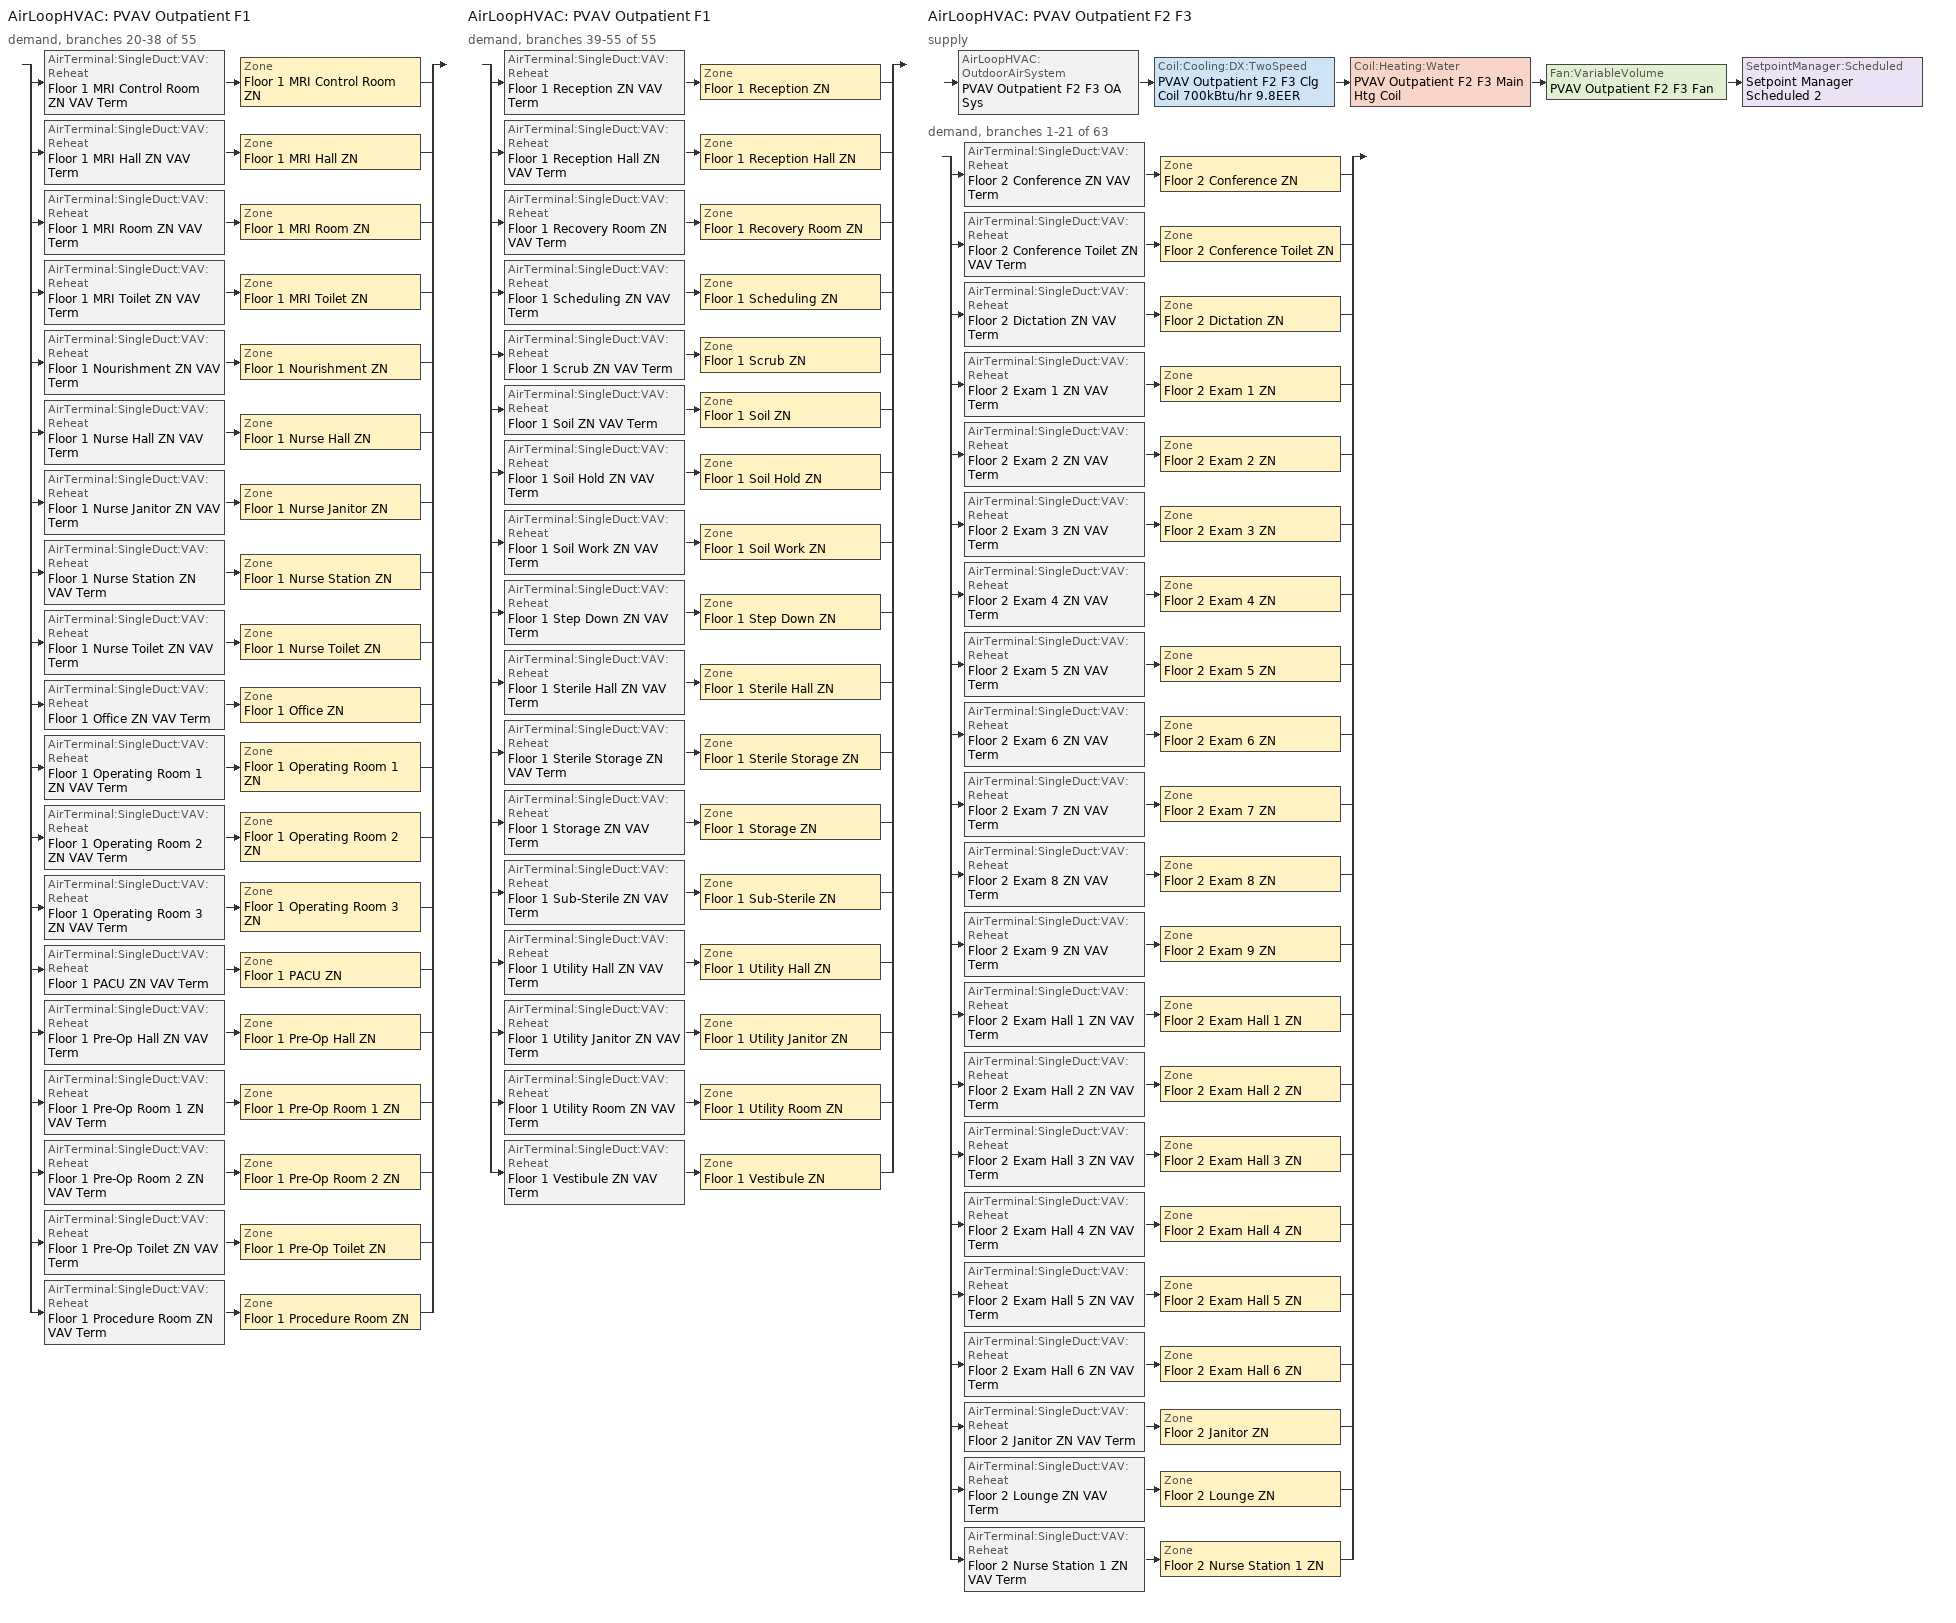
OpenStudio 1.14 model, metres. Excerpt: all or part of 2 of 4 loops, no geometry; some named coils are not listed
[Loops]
AirLoopHVAC 'PVAV Outpatient F1'
 demand, branches 20-38 of 55: split
  | AirTerminal:SingleDuct:VAV:Reheat 'Floor 1 MRI Control Room ZN VAV Term' > Zone 'Floor 1 MRI Control Room ZN'
  | AirTerminal:SingleDuct:VAV:Reheat 'Floor 1 MRI Hall ZN VAV Term' > Zone 'Floor 1 MRI Hall ZN'
  | AirTerminal:SingleDuct:VAV:Reheat 'Floor 1 MRI Room ZN VAV Term' > Zone 'Floor 1 MRI Room ZN'
  | AirTerminal:SingleDuct:VAV:Reheat 'Floor 1 MRI Toilet ZN VAV Term' > Zone 'Floor 1 MRI Toilet ZN'
  | AirTerminal:SingleDuct:VAV:Reheat 'Floor 1 Nourishment ZN VAV Term' > Zone 'Floor 1 Nourishment ZN'
  | AirTerminal:SingleDuct:VAV:Reheat 'Floor 1 Nurse Hall ZN VAV Term' > Zone 'Floor 1 Nurse Hall ZN'
  | AirTerminal:SingleDuct:VAV:Reheat 'Floor 1 Nurse Janitor ZN VAV Term' > Zone 'Floor 1 Nurse Janitor ZN'
  | AirTerminal:SingleDuct:VAV:Reheat 'Floor 1 Nurse Station ZN VAV Term' > Zone 'Floor 1 Nurse Station ZN'
  | AirTerminal:SingleDuct:VAV:Reheat 'Floor 1 Nurse Toilet ZN VAV Term' > Zone 'Floor 1 Nurse Toilet ZN'
  | AirTerminal:SingleDuct:VAV:Reheat 'Floor 1 Office ZN VAV Term' > Zone 'Floor 1 Office ZN'
  | AirTerminal:SingleDuct:VAV:Reheat 'Floor 1 Operating Room 1 ZN VAV Term' > Zone 'Floor 1 Operating Room 1 ZN'
  | AirTerminal:SingleDuct:VAV:Reheat 'Floor 1 Operating Room 2 ZN VAV Term' > Zone 'Floor 1 Operating Room 2 ZN'
  | AirTerminal:SingleDuct:VAV:Reheat 'Floor 1 Operating Room 3 ZN VAV Term' > Zone 'Floor 1 Operating Room 3 ZN'
  | AirTerminal:SingleDuct:VAV:Reheat 'Floor 1 PACU ZN VAV Term' > Zone 'Floor 1 PACU ZN'
  | AirTerminal:SingleDuct:VAV:Reheat 'Floor 1 Pre-Op Hall ZN VAV Term' > Zone 'Floor 1 Pre-Op Hall ZN'
  | AirTerminal:SingleDuct:VAV:Reheat 'Floor 1 Pre-Op Room 1 ZN VAV Term' > Zone 'Floor 1 Pre-Op Room 1 ZN'
  | AirTerminal:SingleDuct:VAV:Reheat 'Floor 1 Pre-Op Room 2 ZN VAV Term' > Zone 'Floor 1 Pre-Op Room 2 ZN'
  | AirTerminal:SingleDuct:VAV:Reheat 'Floor 1 Pre-Op Toilet ZN VAV Term' > Zone 'Floor 1 Pre-Op Toilet ZN'
  | AirTerminal:SingleDuct:VAV:Reheat 'Floor 1 Procedure Room ZN VAV Term' > Zone 'Floor 1 Procedure Room ZN'
AirLoopHVAC 'PVAV Outpatient F1'
 demand, branches 39-55 of 55: split
  | AirTerminal:SingleDuct:VAV:Reheat 'Floor 1 Reception ZN VAV Term' > Zone 'Floor 1 Reception ZN'
  | AirTerminal:SingleDuct:VAV:Reheat 'Floor 1 Reception Hall ZN VAV Term' > Zone 'Floor 1 Reception Hall ZN'
  | AirTerminal:SingleDuct:VAV:Reheat 'Floor 1 Recovery Room ZN VAV Term' > Zone 'Floor 1 Recovery Room ZN'
  | AirTerminal:SingleDuct:VAV:Reheat 'Floor 1 Scheduling ZN VAV Term' > Zone 'Floor 1 Scheduling ZN'
  | AirTerminal:SingleDuct:VAV:Reheat 'Floor 1 Scrub ZN VAV Term' > Zone 'Floor 1 Scrub ZN'
  | AirTerminal:SingleDuct:VAV:Reheat 'Floor 1 Soil ZN VAV Term' > Zone 'Floor 1 Soil ZN'
  | AirTerminal:SingleDuct:VAV:Reheat 'Floor 1 Soil Hold ZN VAV Term' > Zone 'Floor 1 Soil Hold ZN'
  | AirTerminal:SingleDuct:VAV:Reheat 'Floor 1 Soil Work ZN VAV Term' > Zone 'Floor 1 Soil Work ZN'
  | AirTerminal:SingleDuct:VAV:Reheat 'Floor 1 Step Down ZN VAV Term' > Zone 'Floor 1 Step Down ZN'
  | AirTerminal:SingleDuct:VAV:Reheat 'Floor 1 Sterile Hall ZN VAV Term' > Zone 'Floor 1 Sterile Hall ZN'
  | AirTerminal:SingleDuct:VAV:Reheat 'Floor 1 Sterile Storage ZN VAV Term' > Zone 'Floor 1 Sterile Storage ZN'
  | AirTerminal:SingleDuct:VAV:Reheat 'Floor 1 Storage ZN VAV Term' > Zone 'Floor 1 Storage ZN'
  | AirTerminal:SingleDuct:VAV:Reheat 'Floor 1 Sub-Sterile ZN VAV Term' > Zone 'Floor 1 Sub-Sterile ZN'
  | AirTerminal:SingleDuct:VAV:Reheat 'Floor 1 Utility Hall ZN VAV Term' > Zone 'Floor 1 Utility Hall ZN'
  | AirTerminal:SingleDuct:VAV:Reheat 'Floor 1 Utility Janitor ZN VAV Term' > Zone 'Floor 1 Utility Janitor ZN'
  | AirTerminal:SingleDuct:VAV:Reheat 'Floor 1 Utility Room ZN VAV Term' > Zone 'Floor 1 Utility Room ZN'
  | AirTerminal:SingleDuct:VAV:Reheat 'Floor 1 Vestibule ZN VAV Term' > Zone 'Floor 1 Vestibule ZN'
AirLoopHVAC 'PVAV Outpatient F2 F3'
 supply: AirLoopHVAC:OutdoorAirSystem 'PVAV Outpatient F2 F3 OA Sys' > Coil:Cooling:DX:TwoSpeed 'PVAV Outpatient F2 F3 Clg Coil 700kBtu/hr 9.8EER' > Coil:Heating:Water 'PVAV Outpatient F2 F3 Main Htg Coil' > Fan:VariableVolume 'PVAV Outpatient F2 F3 Fan' > SetpointManager:Scheduled 'Setpoint Manager Scheduled 2'
 demand, branches 1-21 of 63: split
  | AirTerminal:SingleDuct:VAV:Reheat 'Floor 2 Conference ZN VAV Term' > Zone 'Floor 2 Conference ZN'
  | AirTerminal:SingleDuct:VAV:Reheat 'Floor 2 Conference Toilet ZN VAV Term' > Zone 'Floor 2 Conference Toilet ZN'
  | AirTerminal:SingleDuct:VAV:Reheat 'Floor 2 Dictation ZN VAV Term' > Zone 'Floor 2 Dictation ZN'
  | AirTerminal:SingleDuct:VAV:Reheat 'Floor 2 Exam 1 ZN VAV Term' > Zone 'Floor 2 Exam 1 ZN'
  | AirTerminal:SingleDuct:VAV:Reheat 'Floor 2 Exam 2 ZN VAV Term' > Zone 'Floor 2 Exam 2 ZN'
  | AirTerminal:SingleDuct:VAV:Reheat 'Floor 2 Exam 3 ZN VAV Term' > Zone 'Floor 2 Exam 3 ZN'
  | AirTerminal:SingleDuct:VAV:Reheat 'Floor 2 Exam 4 ZN VAV Term' > Zone 'Floor 2 Exam 4 ZN'
  | AirTerminal:SingleDuct:VAV:Reheat 'Floor 2 Exam 5 ZN VAV Term' > Zone 'Floor 2 Exam 5 ZN'
  | AirTerminal:SingleDuct:VAV:Reheat 'Floor 2 Exam 6 ZN VAV Term' > Zone 'Floor 2 Exam 6 ZN'
  | AirTerminal:SingleDuct:VAV:Reheat 'Floor 2 Exam 7 ZN VAV Term' > Zone 'Floor 2 Exam 7 ZN'
  | AirTerminal:SingleDuct:VAV:Reheat 'Floor 2 Exam 8 ZN VAV Term' > Zone 'Floor 2 Exam 8 ZN'
  | AirTerminal:SingleDuct:VAV:Reheat 'Floor 2 Exam 9 ZN VAV Term' > Zone 'Floor 2 Exam 9 ZN'
  | AirTerminal:SingleDuct:VAV:Reheat 'Floor 2 Exam Hall 1 ZN VAV Term' > Zone 'Floor 2 Exam Hall 1 ZN'
  | AirTerminal:SingleDuct:VAV:Reheat 'Floor 2 Exam Hall 2 ZN VAV Term' > Zone 'Floor 2 Exam Hall 2 ZN'
  | AirTerminal:SingleDuct:VAV:Reheat 'Floor 2 Exam Hall 3 ZN VAV Term' > Zone 'Floor 2 Exam Hall 3 ZN'
  | AirTerminal:SingleDuct:VAV:Reheat 'Floor 2 Exam Hall 4 ZN VAV Term' > Zone 'Floor 2 Exam Hall 4 ZN'
  | AirTerminal:SingleDuct:VAV:Reheat 'Floor 2 Exam Hall 5 ZN VAV Term' > Zone 'Floor 2 Exam Hall 5 ZN'
  | AirTerminal:SingleDuct:VAV:Reheat 'Floor 2 Exam Hall 6 ZN VAV Term' > Zone 'Floor 2 Exam Hall 6 ZN'
  | AirTerminal:SingleDuct:VAV:Reheat 'Floor 2 Janitor ZN VAV Term' > Zone 'Floor 2 Janitor ZN'
  | AirTerminal:SingleDuct:VAV:Reheat 'Floor 2 Lounge ZN VAV Term' > Zone 'Floor 2 Lounge ZN'
  | AirTerminal:SingleDuct:VAV:Reheat 'Floor 2 Nurse Station 1 ZN VAV Term' > Zone 'Floor 2 Nurse Station 1 ZN'
[Sizing:Zone] Zone Cooling Design Supply Air Temperature Input Method=SupplyAirTemperature; Zone Cooling Design Supply Air Temperature {C}=12.7778; Zone Cooling Design Supply Air Temperature Difference {deltaC}=11.11; Zone Heating Design Supply Air Temperature Input Method=SupplyAirTemperature; Zone Heating Design Supply Air Temperature {C}=50; Zone Heating Design Supply Air Temperature Difference {deltaC}=11.11; Zone Cooling Design Supply Air Humidity Ratio {kg-H2O/kg-air}=0.0085; Zone Heating Design Supply Air Humidity Ratio {kg-H2O/kg-air}=0.008; Heating Design Air Flow Method=DesignDay; Account for Dedicated Outdoor Air System=No; Dedicated Outdoor Air System Control Strategy=NeutralSupplyAir; Dedicated Outdoor Air Low Setpoint Temperature for Design {C}=autosize; Dedicated Outdoor Air High Setpoint Temperature for Design {C}=autosize
Name | Cooling Design Air Flow Method | Cooling Minimum Air Flow per Zone Floor Area {m3/s-m2}
Floor 2 Conference ZN; Floor 1 MRI Room ZN; Floor 2 Exam Hall 4 ZN; Floor 2 Exam Hall 3 ZN; Floor 1 Nurse Hall ZN; Floor 2 Exam Hall 1 ZN; Floor 1 Sterile Storage ZN; Floor 1 Utility Janitor ZN; Floor 1 Sub-Sterile ZN; Floor 2 Exam Hall 2 ZN; Floor 1 Reception ZN; Floor 1 Nurse Janitor ZN; Floor 1 Scrub ZN; Floor 1 MRI Hall ZN; Floor 2 Lounge ZN; Floor 1 Scheduling ZN; Floor 1 Utility Hall ZN; Floor 1 Sterile Hall ZN; Floor 1 Nourishment ZN; Floor 2 Exam Hall 5 ZN; Floor 2 Dictation ZN; Floor 1 MRI Control Room ZN; Floor 1 Pre-Op Hall ZN; Floor 2 Exam Hall 6 ZN; Floor 1 Utility Room ZN; Floor 1 Reception Hall ZN; Floor 2 Nurse Station 1 ZN; Floor 1 Nurse Station ZN; Floor 1 Vestibule ZN; Floor 1 Office ZN; Floor 1 Storage ZN; Floor 2 Janitor ZN | DesignDay
Floor 2 Exam 2 ZN; Floor 1 Pre-Op Room 2 ZN; Floor 2 Exam 9 ZN; Floor 2 Exam 3 ZN; Floor 2 Exam 7 ZN; Floor 1 Step Down ZN; Floor 1 Recovery Room ZN; Floor 2 Exam 8 ZN; Floor 2 Exam 1 ZN; Floor 2 Exam 4 ZN; Floor 2 Exam 5 ZN; Floor 1 Pre-Op Room 1 ZN; Floor 2 Exam 6 ZN; Floor 1 PACU ZN | DesignDayWithLimit | 0.00508
Floor 1 Pre-Op Toilet ZN; Floor 1 MRI Toilet ZN; Floor 1 Soil Work ZN; Floor 1 Soil ZN; Floor 1 Soil Hold ZN; Floor 2 Conference Toilet ZN; Floor 1 Nurse Toilet ZN | DesignDayWithLimit | 0.00846667
Floor 1 Operating Room 3 ZN; Floor 1 Operating Room 2 ZN | DesignDayWithLimit | 0.0169333
Floor 1 Procedure Room ZN | DesignDayWithLimit | 0.0127
[Zone equipment]
Floor 2 Conference ZN: Floor 2 Conference ZN VAV Term
Floor 1 MRI Room ZN: Floor 1 MRI Room ZN VAV Term, Floor 1 MRI Room ZN Exhaust Fan
Floor 2 Exam Hall 4 ZN: Floor 2 Exam Hall 4 ZN VAV Term
Floor 2 Exam 2 ZN: Floor 2 Exam 2 ZN VAV Term
Floor 2 Exam Hall 3 ZN: Floor 2 Exam Hall 3 ZN VAV Term
Floor 1 Nurse Hall ZN: Floor 1 Nurse Hall ZN VAV Term
Floor 1 Pre-Op Room 2 ZN: Floor 1 Pre-Op Room 2 ZN VAV Term
Floor 2 Exam Hall 1 ZN: Floor 2 Exam Hall 1 ZN VAV Term
Floor 1 Sterile Storage ZN: Floor 1 Sterile Storage ZN VAV Term
Floor 1 Utility Janitor ZN: Floor 1 Utility Janitor ZN VAV Term
Floor 2 Exam 9 ZN: Floor 2 Exam 9 ZN VAV Term
Floor 1 Sub-Sterile ZN: Floor 1 Sub-Sterile ZN VAV Term
Floor 2 Exam 3 ZN: Floor 2 Exam 3 ZN VAV Term
Floor 1 Pre-Op Toilet ZN: Floor 1 Pre-Op Toilet ZN VAV Term, Floor 1 Pre-Op Toilet ZN Exhaust Fan
Floor 2 Exam Hall 2 ZN: Floor 2 Exam Hall 2 ZN VAV Term
Floor 1 MRI Toilet ZN: Floor 1 MRI Toilet ZN VAV Term, Floor 1 MRI Toilet ZN Exhaust Fan
Floor 1 Soil Work ZN: Floor 1 Soil Work ZN VAV Term, Floor 1 Soil Work ZN Exhaust Fan
Floor 1 Reception ZN: Floor 1 Reception ZN VAV Term
Floor 1 Operating Room 3 ZN: Floor 1 Operating Room 3 ZN VAV Term
Floor 1 Nurse Janitor ZN: Floor 1 Nurse Janitor ZN VAV Term
Floor 1 Scrub ZN: Floor 1 Scrub ZN VAV Term
Floor 1 Soil ZN: Floor 1 Soil ZN VAV Term, Floor 1 Soil ZN Exhaust Fan
Floor 1 MRI Hall ZN: Floor 1 MRI Hall ZN VAV Term
Floor 2 Lounge ZN: Floor 2 Lounge ZN VAV Term
Floor 1 Soil Hold ZN: Floor 1 Soil Hold ZN VAV Term, Floor 1 Soil Hold ZN Exhaust Fan
Floor 1 Scheduling ZN: Floor 1 Scheduling ZN VAV Term
Floor 1 Utility Hall ZN: Floor 1 Utility Hall ZN VAV Term
Floor 1 Sterile Hall ZN: Floor 1 Sterile Hall ZN VAV Term
Floor 1 Nourishment ZN: Floor 1 Nourishment ZN VAV Term
Floor 2 Exam Hall 5 ZN: Floor 2 Exam Hall 5 ZN VAV Term
Floor 2 Dictation ZN: Floor 2 Dictation ZN VAV Term
Floor 1 MRI Control Room ZN: Floor 1 MRI Control Room ZN VAV Term, Floor 1 MRI Control Room ZN Exhaust Fan
Floor 1 Pre-Op Hall ZN: Floor 1 Pre-Op Hall ZN VAV Term
Floor 2 Exam 7 ZN: Floor 2 Exam 7 ZN VAV Term
Floor 1 Step Down ZN: Floor 1 Step Down ZN VAV Term
Floor 1 Procedure Room ZN: Floor 1 Procedure Room ZN VAV Term
Floor 2 Exam Hall 6 ZN: Floor 2 Exam Hall 6 ZN VAV Term
Floor 1 Utility Room ZN: Floor 1 Utility Room ZN VAV Term
Floor 1 Recovery Room ZN: Floor 1 Recovery Room ZN VAV Term
Floor 1 Reception Hall ZN: Floor 1 Reception Hall ZN VAV Term
Floor 2 Nurse Station 1 ZN: Floor 2 Nurse Station 1 ZN VAV Term
Floor 2 Exam 8 ZN: Floor 2 Exam 8 ZN VAV Term
Floor 1 Nurse Station ZN: Floor 1 Nurse Station ZN VAV Term
Floor 2 Conference Toilet ZN: Floor 2 Conference Toilet ZN VAV Term, Floor 2 Conference Toilet ZN Exhaust Fan
Floor 1 Vestibule ZN: Floor 1 Vestibule ZN VAV Term
Floor 1 Office ZN: Floor 1 Office ZN VAV Term
Floor 2 Exam 1 ZN: Floor 2 Exam 1 ZN VAV Term
Floor 1 Nurse Toilet ZN: Floor 1 Nurse Toilet ZN VAV Term, Floor 1 Nurse Toilet ZN Exhaust Fan
Floor 1 Storage ZN: Floor 1 Storage ZN VAV Term
Floor 2 Janitor ZN: Floor 2 Janitor ZN VAV Term
Floor 1 Operating Room 2 ZN: Floor 1 Operating Room 2 ZN VAV Term
Floor 2 Exam 4 ZN: Floor 2 Exam 4 ZN VAV Term
Floor 2 Exam 5 ZN: Floor 2 Exam 5 ZN VAV Term
Floor 1 Pre-Op Room 1 ZN: Floor 1 Pre-Op Room 1 ZN VAV Term
Floor 2 Exam 6 ZN: Floor 2 Exam 6 ZN VAV Term
Floor 1 PACU ZN: Floor 1 PACU ZN VAV Term
[SetpointManager:Scheduled]
Setpoint Manager Scheduled 2: Control Variable=Temperature; Schedule=Supply Air Temp - 55F 1
[AirLoopHVAC]
PVAV Outpatient F2 F3: Availability Schedule=OutPatientHealthCare HVACOperationSchd; Availability Manager=Availability Manager Night Cycle 2; Design Supply Air Flow Rate {m3/s}=AutoSize
[Sizing:System]
PVAV Outpatient F2 F3: Type of Load to Size On=Sensible; Design Outdoor Air Flow Rate {m3/s}=3.14707; Minimum System Air Flow Ratio=0.3; Preheat Design Temperature {C}=7; Preheat Design Humidity Ratio {kg-H2O/kg-Air}=0.008; Precool Design Temperature {C}=12.8; Precool Design Humidity Ratio {kg-H2O/kg-Air}=0.008; Central Cooling Design Supply Air Temperature {C}=14; Central Heating Design Supply Air Temperature {C}=16.6667; Sizing Option=Coincident; 100% Outdoor Air in Cooling=No; 100% Outdoor Air in Heating=No; Central Cooling Design Supply Air Humidity Ratio {kg-H2O/kg-Air}=0.0085; Central Heating Design Supply Air Humidity Ratio {kg-H2O/kg-Air}=0.008; Cooling Design Air Flow Method=DesignDay; Cooling Design Air Flow Rate {m3/s}=0; Heating Design Air Flow Method=DesignDay; Heating Design Air Flow Rate {m3/s}=0; System Outdoor Air Method=ZoneSum; Zone Maximum Outdoor Air Fraction=1; Cooling Supply Air Flow Rate Per Floor Area {m3/s-m2}=0.00996765; Cooling Fraction of Autosized Cooling Supply Air Flow Rate=1; Cooling Supply Air Flow Rate Per Unit Cooling Capacity {m3/s-W}=3.94755e-05; Heating Supply Air Flow Rate Per Floor Area {m3/s-m2}=0.00996765; Heating Fraction of Autosized Heating Supply Air Flow Rate=1; Heating Fraction of Autosized Cooling Supply Air Flow Rate=1; Heating Supply Air Flow Rate Per Unit Heating Capacity {m3/s-W}=3.15882e-05; Cooling Design Capacity Method=CoolingDesignCapacity; Cooling Design Capacity {W}=autosize; Cooling Design Capacity Per Floor Area {W/m2}=234.7; Fraction of Autosized Cooling Design Capacity=1; Heating Design Capacity Method=HeatingDesignCapacity; Heating Design Capacity {W}=autosize; Heating Design Capacity Per Floor Area {W/m2}=157; Fraction of Autosized Heating Design Capacity=1; Central Cooling Capacity Control Method=OnOff
[AvailabilityManager:NightCycle]
Availability Manager Night Cycle 2: Control Type=CycleOnAny; Thermostat Tolerance {deltaC}=1; Cycling Run Time {s}=3600
[Fan:VariableVolume]
PVAV Outpatient F2 F3 Fan: Availability Schedule=Always On Discrete; Fan Efficiency=0.6084; Pressure Rise {Pa}=1389.92; Maximum Flow Rate {m3/s}=Autosize; Fan Power Minimum Flow Rate Input Method=Fraction; Fan Power Minimum Flow Fraction=0.25; Fan Power Minimum Air Flow Rate {m3/s}=0; Motor Efficiency=0.936; Motor In Airstream Fraction=1; Fan Power Coefficient 1=0.04076; Fan Power Coefficient 2=0.0881; Fan Power Coefficient 3=-0.0729; Fan Power Coefficient 4=0.9437; Fan Power Coefficient 5=0
[Coil:Cooling:DX:TwoSpeed]
PVAV Outpatient F2 F3 Clg Coil 700kBtu/hr 9.8EER: Availability Schedule=Always On Discrete; Rated High Speed Total Cooling Capacity {W}=Autosize; Rated High Speed Sensible Heat Ratio=Autosize; Rated High Speed COP {W/W}=3.39929; Rated High Speed Air Flow Rate {m3/s}=Autosize; Total Cooling Capacity Function of Temperature Curve=PSZ-AC_Unitary_PackagecoolCapFT 2; Total Cooling Capacity Function of Flow Fraction Curve=PSZ-AC_Unitary_PackagecoolFFF 1; Energy Input Ratio Function of Temperature Curve=PSZ-AC DX Unitary Package EIRFT 2; Energy Input Ratio Function of Flow Fraction Curve=PSZ-AC_Unitary_PackagecoolEIRFFF 1; Part Load Fraction Correlation Curve=PSZ-AC_Unitary_PackagecoolPLR 1; Rated Low Speed Total Cooling Capacity {W}=Autosize; Rated Low Speed Sensible Heat Ratio=0.69; Rated Low Speed COP {W/W}=3.39929; Low Speed Total Cooling Capacity Function of Temperature Curve=PSZ-AC_Unitary_PackagecoolCapFT 3; Low Speed Energy Input Ratio Function of Temperature Curve=PSZ-AC DX Unitary Package EIRFT 3; Condenser Type=AirCooled; High Speed Evaporative Condenser Effectiveness=0; High Speed Evaporative Condenser Air Flow Rate {m3/s}=Autosize; High Speed Evaporative Condenser Pump Rated Power Consumption {W}=Autosize; Low Speed Evaporative Condenser Effectiveness=0; Low Speed Evaporative Condenser Air Flow Rate {m3/s}=Autosize; Low Speed Evaporative Condenser Pump Rated Power Consumption {W}=Autosize; Basin Heater Capacity {W/K}=10; Basin Heater Setpoint Temperature {C}=2
[Controller:OutdoorAir]
Controller Outdoor Air 2: Minimum Outdoor Air Flow Rate {m3/s}=autosize; Maximum Outdoor Air Flow Rate {m3/s}=Autosize; Economizer Control Type=NoEconomizer; Economizer Control Action Type=ModulateFlow; Economizer Maximum Limit Dry-Bulb Temperature {C}=28; Economizer Maximum Limit Enthalpy {J/kg}=64000; Economizer Minimum Limit Dry-Bulb Temperature {C}=-100; Lockout Type=NoLockout; Minimum Limit Type=FixedMinimum; Minimum Outdoor Air Schedule=Always On Discrete; Minimum Fraction of Outdoor Air Schedule=OutPatientHealthCare BLDG_OA_FRAC_SCH; Controller Mechanical Ventilation=PVAV Outpatient F2 F3 Ventilation Controller; High Humidity Control=No; Heat Recovery Bypass Control Type=BypassWhenOAFlowGreaterThanMinimum
[Controller:MechanicalVentilation]
PVAV Outpatient F2 F3 Ventilation Controller: Availability Schedule=OutPatientHealthCare BLDG_OA_SCH; System Outdoor Air Method=ZoneSum
[AirLoopHVAC:OutdoorAirSystem]
PVAV Outpatient F2 F3 OA Sys: Controller=Controller Outdoor Air 2
[AirTerminal:SingleDuct:VAV:Reheat] Availability Schedule=Always On Discrete; Maximum Air Flow Rate {m3/s}=AutoSize; Fixed Minimum Air Flow Rate {m3/s}=0; Maximum Hot Water or Steam Flow Rate {m3/s}=AutoSize; Minimum Hot Water or Steam Flow Rate {m3/s}=0; Convergence Tolerance=0.001; Maximum Flow per Zone Floor Area During Reheat {m3/s-m2}=AutoSize; Maximum Flow Fraction During Reheat=AutoSize; Maximum Reheat Air Temperature {C}=35; Control For Outdoor Air=No
Name | Zone Minimum Air Flow Input Method | Constant Minimum Air Flow Fraction | Reheat Coil | Damper Heating Action | Minimum Air Flow Fraction Schedule
Floor 1 MRI Control Room ZN VAV Term | Constant | 1 | Floor 1 MRI Control Room ZN Rht Coil | Reverse
Floor 1 MRI Hall ZN VAV Term | Constant | 0.2 | Floor 1 MRI Hall ZN Rht Coil | Reverse
Floor 1 MRI Room ZN VAV Term | Constant | 1 | Floor 1 MRI Room ZN Rht Coil | Reverse
Floor 1 MRI Toilet ZN VAV Term | Constant | 1 | Floor 1 MRI Toilet ZN Rht Coil | Reverse
Floor 1 Nourishment ZN VAV Term | Constant | 0.2 | Floor 1 Nourishment ZN Rht Coil | Reverse
Floor 1 Nurse Hall ZN VAV Term | Constant | 0.2 | Floor 1 Nurse Hall ZN Rht Coil | Reverse
Floor 1 Nurse Janitor ZN VAV Term | Constant | 0.2 | Floor 1 Nurse Janitor ZN Rht Coil | Reverse
Floor 1 Nurse Station ZN VAV Term | Constant | 0.2 | Floor 1 Nurse Station ZN Rht Coil | Reverse
Floor 1 Nurse Toilet ZN VAV Term | Constant | 1 | Floor 1 Nurse Toilet ZN Rht Coil | Reverse
Floor 1 Office ZN VAV Term | Constant | 0.2 | Floor 1 Office ZN Rht Coil | Reverse
Floor 1 Operating Room 1 ZN VAV Term | Scheduled | 0.728686 | Floor 1 Operating Room 1 ZN Rht Coil | Reverse | OutPatientHealthCare OR_MinSA_Sched
Floor 1 Operating Room 2 ZN VAV Term | Scheduled | 0.730749 | Floor 1 Operating Room 2 ZN Rht Coil | Reverse | OutPatientHealthCare OR_MinSA_Sched
Floor 1 Operating Room 3 ZN VAV Term | Constant | 0.928859 | Floor 1 Operating Room 3 ZN Rht Coil | Reverse
Floor 1 PACU ZN VAV Term | Constant | 1 | Floor 1 PACU ZN Rht Coil | Reverse
Floor 1 Pre-Op Hall ZN VAV Term | Constant | 0.2 | Floor 1 Pre-Op Hall ZN Rht Coil | Reverse
Floor 1 Pre-Op Room 1 ZN VAV Term | Constant | 1 | Floor 1 Pre-Op Room 1 ZN Rht Coil | Reverse
Floor 1 Pre-Op Room 2 ZN VAV Term | Constant | 1 | Floor 1 Pre-Op Room 2 ZN Rht Coil | Reverse
Floor 1 Pre-Op Toilet ZN VAV Term | Constant | 1 | Floor 1 Pre-Op Toilet ZN Rht Coil | Reverse
Floor 1 Procedure Room ZN VAV Term | Constant | 1 | Floor 1 Procedure Room ZN Rht Coil | Reverse
Floor 1 Reception ZN VAV Term | Constant | 1 | Floor 1 Reception ZN Rht Coil | Reverse
Floor 1 Reception Hall ZN VAV Term | Constant | 0.2 | Floor 1 Reception Hall ZN Rht Coil | Reverse
Floor 1 Recovery Room ZN VAV Term | Constant | 0.908234 | Floor 1 Recovery Room ZN Rht Coil | Reverse
Floor 1 Scheduling ZN VAV Term | Constant | 0.2 | Floor 1 Scheduling ZN Rht Coil | Reverse
Floor 1 Scrub ZN VAV Term | Constant | 0.2 | Floor 1 Scrub ZN Rht Coil | Reverse
Floor 1 Soil ZN VAV Term | Constant | 1 | Floor 1 Soil ZN Rht Coil | Reverse
Floor 1 Soil Hold ZN VAV Term | Constant | 1 | Floor 1 Soil Hold ZN Rht Coil | Reverse
Floor 1 Soil Work ZN VAV Term | Constant | 1 | Floor 1 Soil Work ZN Rht Coil | Reverse
Floor 1 Step Down ZN VAV Term | Constant | 0.731444 | Floor 1 Step Down ZN Rht Coil | Reverse
Floor 1 Sterile Hall ZN VAV Term | Constant | 0.2 | Floor 1 Sterile Hall ZN Rht Coil | Reverse
Floor 1 Sterile Storage ZN VAV Term | Constant | 0.2 | Floor 1 Sterile Storage ZN Rht Coil | Reverse
Floor 1 Storage ZN VAV Term | Constant | 0.2 | Floor 1 Storage ZN Rht Coil | Reverse
Floor 1 Sub-Sterile ZN VAV Term | Constant | 0.2 | Floor 1 Sub-Sterile ZN Rht Coil | Reverse
Floor 1 Utility Hall ZN VAV Term | Constant | 0.2 | Floor 1 Utility Hall ZN Rht Coil | Reverse
Floor 1 Utility Janitor ZN VAV Term | Constant | 0.2 | Floor 1 Utility Janitor ZN Rht Coil | Reverse
Floor 1 Utility Room ZN VAV Term | Constant | 0.2 | Floor 1 Utility Room ZN Rht Coil | Reverse
Floor 1 Vestibule ZN VAV Term | Constant | 0.2 | Floor 1 Vestibule ZN Rht Coil | Reverse
Floor 2 Conference ZN VAV Term | Constant | 1 | Floor 2 Conference ZN Rht Coil | Normal
Floor 2 Conference Toilet ZN VAV Term | Constant | 1 | Floor 2 Conference Toilet ZN Rht Coil | Normal
Floor 2 Dictation ZN VAV Term | Constant | 0.3 | Floor 2 Dictation ZN Rht Coil | Normal
Floor 2 Exam 1 ZN VAV Term | Constant | 0.683045 | Floor 2 Exam 1 ZN Rht Coil | Normal
Floor 2 Exam 2 ZN VAV Term | Constant | 1 | Floor 2 Exam 2 ZN Rht Coil | Normal
Floor 2 Exam 3 ZN VAV Term | Constant | 1 | Floor 2 Exam 3 ZN Rht Coil | Normal
Floor 2 Exam 4 ZN VAV Term | Constant | 0.892787 | Floor 2 Exam 4 ZN Rht Coil | Normal
Floor 2 Exam 5 ZN VAV Term | Constant | 0.795412 | Floor 2 Exam 5 ZN Rht Coil | Normal
Floor 2 Exam 6 ZN VAV Term | Constant | 1 | Floor 2 Exam 6 ZN Rht Coil | Normal
Floor 2 Exam 7 ZN VAV Term | Constant | 1 | Floor 2 Exam 7 ZN Rht Coil | Normal
Floor 2 Exam 8 ZN VAV Term | Constant | 1 | Floor 2 Exam 8 ZN Rht Coil | Normal
Floor 2 Exam 9 ZN VAV Term | Constant | 1 | Floor 2 Exam 9 ZN Rht Coil | Normal
Floor 2 Exam Hall 1 ZN VAV Term | Constant | 0.3 | Floor 2 Exam Hall 1 ZN Rht Coil | Normal
Floor 2 Exam Hall 2 ZN VAV Term | Constant | 0.3 | Floor 2 Exam Hall 2 ZN Rht Coil | Normal
Floor 2 Exam Hall 3 ZN VAV Term | Constant | 0.3 | Floor 2 Exam Hall 3 ZN Rht Coil | Normal
Floor 2 Exam Hall 4 ZN VAV Term | Constant | 0.3 | Floor 2 Exam Hall 4 ZN Rht Coil | Normal
Floor 2 Exam Hall 5 ZN VAV Term | Constant | 0.3 | Floor 2 Exam Hall 5 ZN Rht Coil | Normal
Floor 2 Exam Hall 6 ZN VAV Term | Constant | 0.3 | Floor 2 Exam Hall 6 ZN Rht Coil | Normal
Floor 2 Janitor ZN VAV Term | Constant | 0.3 | Floor 2 Janitor ZN Rht Coil | Normal
Floor 2 Lounge ZN VAV Term | Constant | 0.3 | Floor 2 Lounge ZN Rht Coil | Normal
Floor 2 Nurse Station 1 ZN VAV Term | Constant | 0.352304 | Floor 2 Nurse Station 1 ZN Rht Coil | Normal
[Coil:Heating:Electric] Availability Schedule=Always On Discrete
Floor 2 Conference ZN Rht Coil; Floor 2 Conference Toilet ZN Rht Coil; Floor 2 Dictation ZN Rht Coil; Floor 2 Exam 1 ZN Rht Coil; Floor 2 Exam 2 ZN Rht Coil; Floor 2 Exam 3 ZN Rht Coil; Floor 2 Exam 4 ZN Rht Coil; Floor 2 Exam 5 ZN Rht Coil; Floor 2 Exam 6 ZN Rht Coil; Floor 2 Exam 7 ZN Rht Coil; Floor 2 Exam 8 ZN Rht Coil; Floor 2 Exam 9 ZN Rht Coil; Floor 2 Exam Hall 1 ZN Rht Coil; Floor 2 Exam Hall 2 ZN Rht Coil; Floor 2 Exam Hall 3 ZN Rht Coil; Floor 2 Exam Hall 4 ZN Rht Coil; Floor 2 Exam Hall 5 ZN Rht Coil; Floor 2 Exam Hall 6 ZN Rht Coil; Floor 2 Janitor ZN Rht Coil; Floor 2 Lounge ZN Rht Coil; Floor 2 Nurse Station 1 ZN Rht Coil
[Fan:ZoneExhaust] System Availability Manager Coupling Mode=Decoupled
Name | Availability Schedule | Fan Efficiency | Pressure Rise {Pa} | Maximum Flow Rate {m3/s}
Floor 1 MRI Control Room ZN Exhaust Fan | OutPatientHealthCare Hours_of_operation | 0.31 | 249 | 0.1586
Floor 1 MRI Room ZN Exhaust Fan | OutPatientHealthCare Hours_of_operation | 0.16 | 125 | 0.4153
Floor 1 MRI Toilet ZN Exhaust Fan; Floor 1 Nurse Toilet ZN Exhaust Fan; Floor 1 Pre-Op Toilet ZN Exhaust Fan | OutPatientHealthCare Hours_of_operation | 0.31 | 249 | 0.0424726
Floor 1 Soil ZN Exhaust Fan | OutPatientHealthCare Hours_of_operation | 0.31 | 249 | 0.0991028
Floor 1 Soil Hold ZN Exhaust Fan | OutPatientHealthCare Hours_of_operation | 0.31 | 249 | 0.0440457
Floor 1 Soil Work ZN Exhaust Fan | OutPatientHealthCare Hours_of_operation | 0.31 | 249 | 0.141575
Floor 2 Conference Toilet ZN Exhaust Fan | OutPatientHealthCare BLDG_OA_SCH | 0.31 | 249 | 0.0503379
[Schedule:Ruleset]
Name | Default Day Schedule | Summer Design Day Schedule | Winter Design Day Schedule
OutPatientHealthCare HVACOperationSchd | OutPatientHealthCare HVACOperationSchd Default | OutPatientHealthCare HVACOperationSchd Summer Design Day | OutPatientHealthCare HVACOperationSchd Winter Design Day
OutPatientHealthCare BLDG_OA_SCH | OutPatientHealthCare BLDG_OA_SCH Default | OutPatientHealthCare BLDG_OA_SCH Summer Design Day | OutPatientHealthCare BLDG_OA_SCH Winter Design Day
Supply Air Temp - 55F 1 | Supply Air Temp - 55F Default 1
OutPatientHealthCare Hours_of_operation | OutPatientHealthCare Hours_of_operation Default | OutPatientHealthCare Hours_of_operation Summer Design Day | OutPatientHealthCare Hours_of_operation Winter Design Day
OutPatientHealthCare BLDG_OA_FRAC_SCH | OutPatientHealthCare BLDG_OA_FRAC_SCH Default | OutPatientHealthCare BLDG_OA_FRAC_SCH Summer Design Day | OutPatientHealthCare BLDG_OA_FRAC_SCH Winter Design Day
OutPatientHealthCare OR_MinSA_Sched | OutPatientHealthCare OR_MinSA_Sched Default | OutPatientHealthCare OR_MinSA_Sched Summer Design Day | OutPatientHealthCare OR_MinSA_Sched Winter Design Day
[Schedule:Day]
OutPatientHealthCare HVACOperationSchd Default; OutPatientHealthCare HVACOperationSchd Winter Design Day; OutPatientHealthCare HVACOperationSchd Summer Design Day; OutPatientHealthCare Hours_of_operation Default; OutPatientHealthCare Hours_of_operation Winter Design Day; OutPatientHealthCare Hours_of_operation Summer Design Day; OutPatientHealthCare OR_MinSA_Sched Summer Design Day: 24, 0, 1
OutPatientHealthCare BLDG_OA_SCH Default; OutPatientHealthCare BLDG_OA_FRAC_SCH Default: 24, 0, 0
OutPatientHealthCare BLDG_OA_SCH Winter Design Day; OutPatientHealthCare BLDG_OA_SCH Summer Design Day; OutPatientHealthCare BLDG_OA_SCH WntrDsn|SmrDsn|Sat|Wkdy Day: 6, 0, 0, 18, 0, 1, 24, 0, 0
Supply Air Temp - 55F Default 1: 24, 0, 12.7778
OutPatientHealthCare BLDG_OA_FRAC_SCH Winter Design Day; OutPatientHealthCare BLDG_OA_FRAC_SCH Summer Design Day; OutPatientHealthCare BLDG_OA_FRAC_SCH WntrDsn|SmrDsn|Sat|Wkdy Day: 6, 0, 0, 18, 0, 0.25, 24, 0, 0
OutPatientHealthCare OR_MinSA_Sched Default; OutPatientHealthCare OR_MinSA_Sched Winter Design Day: 24, 0, 0.2
OutPatientHealthCare OR_MinSA_Sched Sat|Wkdy Day: 6, 0, 0.2, 18, 0, 1, 24, 0, 0.2
[Schedule:Rule] Rule Order=0; Apply Monday=Yes; Apply Tuesday=Yes; Apply Wednesday=Yes; Apply Thursday=Yes; Apply Friday=Yes; Apply Saturday=Yes; Date Specification Type=DateRange; Start Month=1; Start Day=1; End Month=12; End Day=31
Name | Schedule Ruleset | Day Schedule
Schedule Rule 30 | OutPatientHealthCare BLDG_OA_SCH | OutPatientHealthCare BLDG_OA_SCH WntrDsn|SmrDsn|Sat|Wkdy Day
Schedule Rule 38 | OutPatientHealthCare BLDG_OA_FRAC_SCH | OutPatientHealthCare BLDG_OA_FRAC_SCH WntrDsn|SmrDsn|Sat|Wkdy Day
Schedule Rule 39 | OutPatientHealthCare OR_MinSA_Sched | OutPatientHealthCare OR_MinSA_Sched Sat|Wkdy Day
[Schedule:Constant]
Always On Discrete: Value=1
[Curve:Biquadratic] Minimum Value of x=12.77778; Maximum Value of x=23.88889; Minimum Value of y=21.11111; Maximum Value of y=46.11111
Name | Coefficient1 Constant | Coefficient2 x | Coefficient3 x**2 | Coefficient4 y | Coefficient5 y**2 | Coefficient6 x*y
PSZ-AC_Unitary_PackagecoolCapFT 2; PSZ-AC_Unitary_PackagecoolCapFT 3 | 0.766956 | 0.0107756 | -4.14703e-05 | 0.00134961 | -0.000261144 | 0.000457488
PSZ-AC DX Unitary Package EIRFT 2; PSZ-AC DX Unitary Package EIRFT 3 | 0.297145 | 0.0430933 | -0.000748766 | 0.00597727 | 0.000482112 | -0.000956448
[Curve:Quadratic]
Name | Coefficient1 Constant | Coefficient2 x | Coefficient3 x**2 | Minimum Value of x | Maximum Value of x
PSZ-AC_Unitary_PackagecoolFFF 1 | 0.8 | 0.2 | 0 | 0.5 | 1.5
PSZ-AC_Unitary_PackagecoolEIRFFF 1 | 1.156 | -0.1816 | 0.0256 | 0.5 | 1.5
PSZ-AC_Unitary_PackagecoolPLR 1 | 0.75 | 0.25 | 0 | 0 | 1
